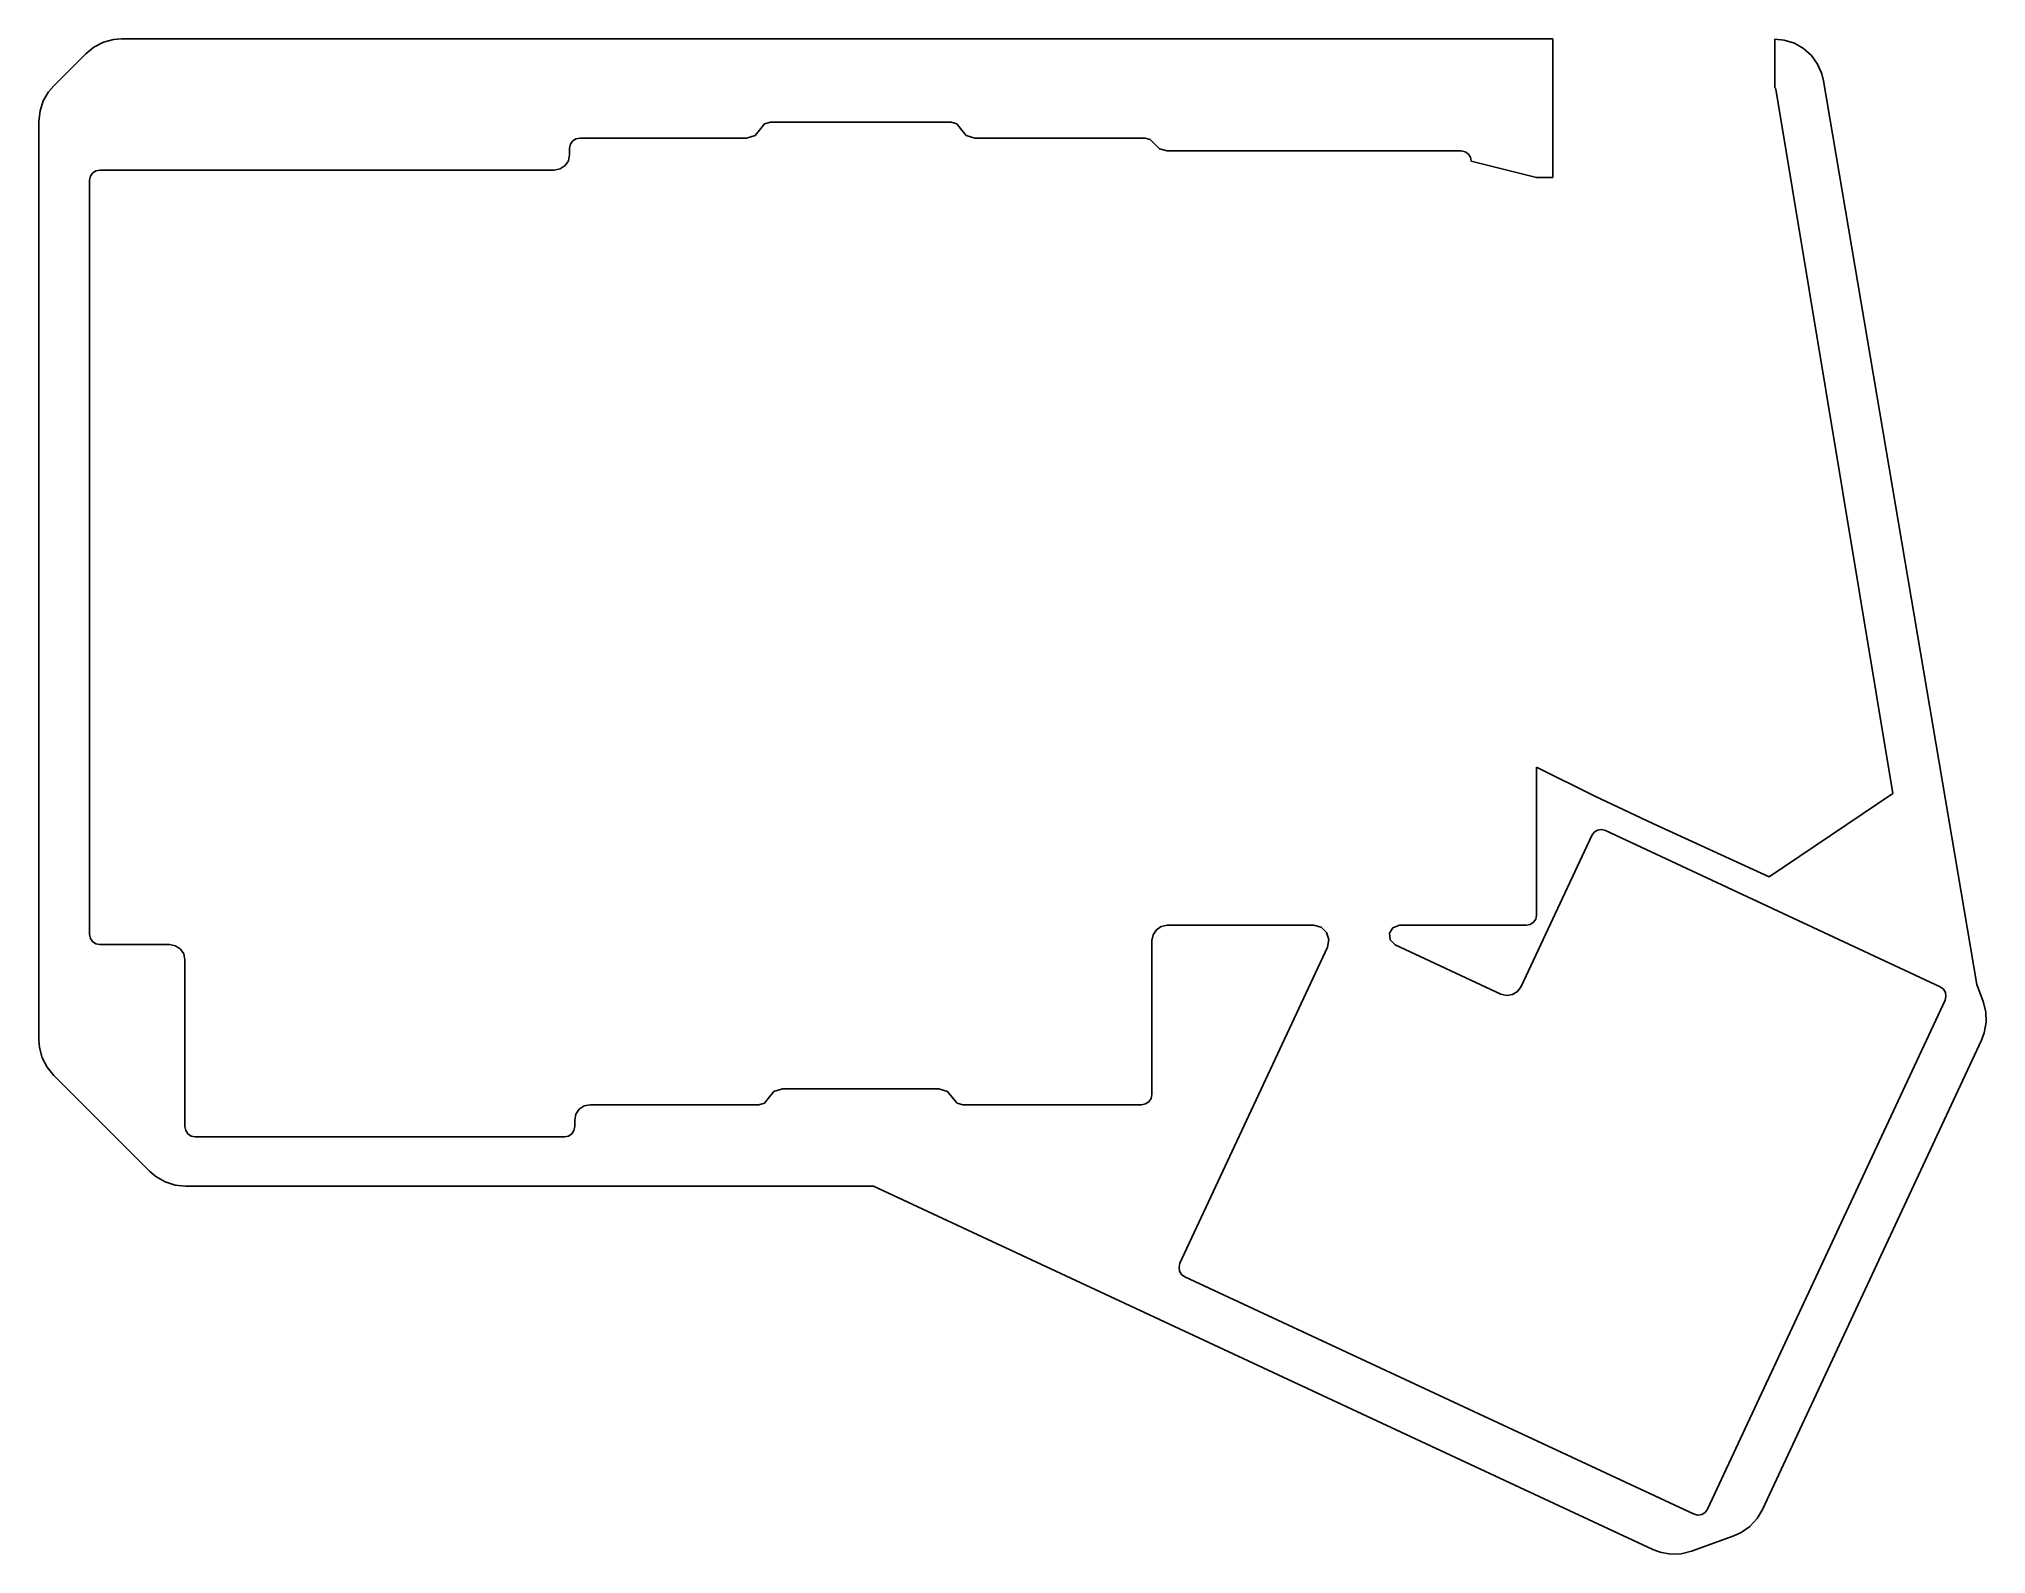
# Model space of a CAD drawing. Extents: x -958 to 423, y -145 to 375.
# Drawn here: x -958.3 to -752.6, y -98.4 to 61.7 of the extents above.
import ezdxf

# ---------------------------------------------------------------- set-up
doc = ezdxf.new("R2010")
doc.units = 0

msp = doc.modelspace()

# ---------------------------------------------------------------- linework, layer by layer
at = {"layer": 'Layer 1'}
for p, q in [((-953.318415, 60.138395), (-956.705075, 56.751735)), ((-953.318415, 60.138395), (-956.705075, 56.751735)), ((-952.451344, 60.840092), (-953.318415, 60.138395)), ((-952.451344, 60.840092), (-953.318415, 60.138395)), ((-951.458064, 61.346108), (-952.451344, 60.840092)), ((-951.458064, 61.346108), (-952.451344, 60.840092)), ((-950.380994, 61.634942), (-951.458064, 61.346108)), ((-950.380994, 61.634942), (-951.458064, 61.346108)), ((-949.547, 61.700536), (-950.380994, 61.634942)), ((-949.547, 61.700536), (-950.380994, 61.634942)), ((-798.354, 61.7011), (-949.547, 61.700536)), ((-798.354, 61.7011), (-949.547, 61.700536)), ((-798.354, 47.0479), (-798.354, 61.7011)), ((-798.354, 47.0479), (-798.354, 61.7011)), ((-773.89711, 61.58476), (-774.887117, 61.688939)), ((-774.887117, 61.688939), (-774.887, 56.5444)), ((-773.89711, 61.58476), (-774.887117, 61.688939)), ((-774.887117, 61.688939), (-774.887, 56.5444)), ((-772.83658, 61.240252), (-773.89711, 61.58476)), ((-772.83658, 61.240252), (-773.89711, 61.58476)), ((-771.870873, 60.682974), (-772.83658, 61.240252)), ((-771.870873, 60.682974), (-772.83658, 61.240252)), ((-771.042382, 59.936627), (-771.870873, 60.682974)), ((-771.042382, 59.936627), (-771.870873, 60.682974)), ((-770.386978, 59.03484), (-771.042382, 59.936627)), ((-770.386978, 59.03484), (-771.042382, 59.936627)), ((-769.933334, 58.0162), (-770.386978, 59.03484)), ((-769.933334, 58.0162), (-770.386978, 59.03484)), ((-769.747575, 57.259933), (-769.933334, 58.0162)), ((-769.747575, 57.259933), (-769.933334, 58.0162)), ((-957.248014, 56.115632), (-957.805854, 55.149905)), ((-957.248014, 56.115632), (-957.805854, 55.149905)), ((-956.705075, 56.751735), (-957.248014, 56.115632)), ((-956.705075, 56.751735), (-957.248014, 56.115632)), ((-774.887, 56.5444), (-774.880509, 56.540534)), ((-774.887, 56.5444), (-774.880509, 56.540534)), ((-774.880509, 56.540534), (-774.847432, 56.510768)), ((-774.880509, 56.540534), (-774.847432, 56.510768)), ((-774.847432, 56.510768), (-774.820904, 56.474939)), ((-774.847432, 56.510768), (-774.820904, 56.474939)), ((-774.820904, 56.474939), (-774.802841, 56.43415)), ((-774.820904, 56.474939), (-774.802841, 56.43415)), ((-774.802841, 56.43415), (-774.795786, 56.403834)), ((-774.802841, 56.43415), (-774.795786, 56.403834)), ((-774.795786, 56.403834), (-762.428186, -18.012366)), ((-774.795786, 56.403834), (-762.428186, -18.012366)), ((-753.549575, -38.206067), (-769.747575, 57.259933)), ((-753.549575, -38.206067), (-769.747575, 57.259933)), ((-958.150362, 54.089365), (-958.266666, 52.980875)), ((-958.150362, 54.089365), (-958.266666, 52.980875)), ((-957.805854, 55.149905), (-958.150362, 54.089365)), ((-957.805854, 55.149905), (-958.150362, 54.089365)), ((-958.266666, 52.980875), (-958.266, -44.033)), ((-958.266666, 52.980875), (-958.266, -44.033)), ((-883.515, 51.228), (-882.606259, 51.505667)), ((-883.515, 51.228), (-882.606259, 51.505667)), ((-882.606259, 51.505667), (-882.00799, 52.24389)), ((-882.606259, 51.505667), (-882.00799, 52.24389)), ((-882.00799, 52.24389), (-881.609087, 52.736203)), ((-882.00799, 52.24389), (-881.609087, 52.736203)), ((-881.609087, 52.736203), (-881.00311, 52.921333)), ((-881.609087, 52.736203), (-881.00311, 52.921333)), ((-881.00311, 52.921333), (-861.914, 52.9213)), ((-881.00311, 52.921333), (-861.914, 52.9213)), ((-861.914, 52.9213), (-861.308348, 52.736013)), ((-861.914, 52.9213), (-861.308348, 52.736013)), ((-861.308348, 52.736013), (-860.90968, 52.243857)), ((-861.308348, 52.736013), (-860.90968, 52.243857)), ((-860.90968, 52.243857), (-860.311397, 51.505628)), ((-860.90968, 52.243857), (-860.311397, 51.505628)), ((-860.311397, 51.505628), (-859.40264, 51.227967)), ((-860.311397, 51.505628), (-859.40264, 51.227967)), ((-902.337217, 48.83411), (-902.20946, 49.46683)), ((-902.337217, 48.83411), (-902.20946, 49.46683)), ((-902.21, 50.1443), (-902.124825, 50.566109)), ((-902.21, 50.1443), (-902.124825, 50.566109)), ((-902.20946, 49.46683), (-902.21, 50.1443)), ((-902.20946, 49.46683), (-902.21, 50.1443)), ((-902.124825, 50.566109), (-901.892581, 50.910567)), ((-902.124825, 50.566109), (-901.892581, 50.910567)), ((-901.892581, 50.910567), (-901.548126, 51.142813)), ((-901.892581, 50.910567), (-901.548126, 51.142813)), ((-901.548126, 51.142813), (-901.12632, 51.22799)), ((-901.548126, 51.142813), (-901.12632, 51.22799)), ((-901.12632, 51.22799), (-883.515, 51.228)), ((-901.12632, 51.22799), (-883.515, 51.228)), ((-859.40264, 51.227967), (-841.428, 51.228)), ((-859.40264, 51.227967), (-841.428, 51.228)), ((-841.428, 51.228), (-840.886349, 51.082723)), ((-841.428, 51.228), (-840.886349, 51.082723)), ((-840.886349, 51.082723), (-840.489838, 50.686156)), ((-840.886349, 51.082723), (-840.489838, 50.686156)), ((-840.489838, 50.686156), (-839.894868, 50.091009)), ((-840.489838, 50.686156), (-839.894868, 50.091009)), ((-839.894868, 50.091009), (-839.082028, 49.873114)), ((-839.894868, 50.091009), (-839.082028, 49.873114)), ((-839.082028, 49.873114), (-808.049, 49.8731)), ((-839.082028, 49.873114), (-808.049, 49.8731)), ((-808.049, 49.8731), (-807.627179, 49.787931)), ((-808.049, 49.8731), (-807.627179, 49.787931)), ((-807.627179, 49.787931), (-807.282717, 49.555687)), ((-807.627179, 49.787931), (-807.282717, 49.555687)), ((-807.282717, 49.555687), (-807.050471, 49.211227)), ((-807.282717, 49.555687), (-807.050471, 49.211227)), ((-952.831167, 47.189857), (-952.602584, 47.528879)), ((-952.831167, 47.189857), (-952.602584, 47.528879)), ((-952.602584, 47.528879), (-952.263559, 47.757462)), ((-952.602584, 47.528879), (-952.263559, 47.757462)), ((-952.263559, 47.757462), (-951.8484, 47.8413)), ((-952.263559, 47.757462), (-951.8484, 47.8413)), ((-951.8484, 47.8413), (-903.835, 47.8413)), ((-951.8484, 47.8413), (-903.835, 47.8413)), ((-903.835, 47.8413), (-903.202276, 47.969057)), ((-903.835, 47.8413), (-903.202276, 47.969057)), ((-903.202276, 47.969057), (-902.685586, 48.317423)), ((-903.202276, 47.969057), (-902.685586, 48.317423)), ((-902.685586, 48.317423), (-902.337217, 48.83411)), ((-902.685586, 48.317423), (-902.337217, 48.83411)), ((-807.050471, 49.211227), (-806.9653, 48.78941)), ((-807.050471, 49.211227), (-806.9653, 48.78941)), ((-806.9653, 48.78941), (-800.0676, 47.04787)), ((-806.9653, 48.78941), (-800.0676, 47.04787)), ((-952.915, 46.7747), (-952.831167, 47.189857)), ((-952.915, 46.7747), (-952.831167, 47.189857)), ((-952.9146, -32.9139), (-952.915, 46.7747)), ((-952.9146, -32.9139), (-952.915, 46.7747)), ((-800.0676, 47.04787), (-798.354, 47.0479)), ((-800.0676, 47.04787), (-798.354, 47.0479)), ((-800.067886, -15.244216), (-800.068, -30.865)), ((-800.067886, -15.244216), (-800.068, -30.865)), ((-793.911747, -18.306443), (-800.067886, -15.244216)), ((-793.911747, -18.306443), (-800.067886, -15.244216)), ((-787.77989, -21.183351), (-793.911747, -18.306443)), ((-787.77989, -21.183351), (-793.911747, -18.306443)), ((-762.428186, -18.012366), (-775.492486, -26.814716)), ((-762.428186, -18.012366), (-775.492486, -26.814716)), ((-801.685925, -38.432089), (-794.243425, -22.471089)), ((-801.685925, -38.432089), (-794.243425, -22.471089)), ((-794.243425, -22.471089), (-793.988023, -22.124902)), ((-794.243425, -22.471089), (-793.988023, -22.124902)), ((-793.988023, -22.124902), (-793.632066, -21.910904)), ((-793.988023, -22.124902), (-793.632066, -21.910904)), ((-793.632066, -21.910904), (-793.221843, -21.845948)), ((-793.632066, -21.910904), (-793.221843, -21.845948)), ((-793.221843, -21.845948), (-792.803645, -21.946884)), ((-793.221843, -21.845948), (-792.803645, -21.946884)), ((-792.803645, -21.946884), (-757.444345, -38.435384)), ((-792.803645, -21.946884), (-757.444345, -38.435384)), ((-775.492486, -26.814716), (-787.77989, -21.183351)), ((-775.492486, -26.814716), (-787.77989, -21.183351)), ((-840.231414, -32.424823), (-840.579783, -32.94151)), ((-840.231414, -32.424823), (-840.579783, -32.94151)), ((-839.714724, -32.076457), (-840.231414, -32.424823)), ((-839.714724, -32.076457), (-840.231414, -32.424823)), ((-839.082, -31.9487), (-839.714724, -32.076457)), ((-839.082, -31.9487), (-839.714724, -32.076457)), ((-823.635365, -31.948579), (-839.082, -31.9487)), ((-823.635365, -31.948579), (-839.082, -31.9487)), ((-822.832911, -32.158345), (-823.635365, -31.948579)), ((-822.832911, -32.158345), (-823.635365, -31.948579)), ((-822.264437, -32.700635), (-822.832911, -32.158345)), ((-822.264437, -32.700635), (-822.832911, -32.158345)), ((-822.013076, -33.444985), (-822.264437, -32.700635)), ((-822.013076, -33.444985), (-822.264437, -32.700635)), ((-815.256693, -32.202528), (-815.606157, -32.797838)), ((-815.256693, -32.202528), (-815.606157, -32.797838)), ((-815.606157, -32.797838), (-815.541061, -33.485066)), ((-815.606157, -32.797838), (-815.541061, -33.485066)), ((-814.548, -31.9487), (-815.256693, -32.202528)), ((-814.548, -31.9487), (-815.256693, -32.202528)), ((-801.1517, -31.94869), (-814.548, -31.9487)), ((-801.1517, -31.94869), (-814.548, -31.9487)), ((-800.729882, -31.863519), (-801.1517, -31.94869)), ((-800.729882, -31.863519), (-801.1517, -31.94869)), ((-800.385422, -31.631275), (-800.729882, -31.863519)), ((-800.385422, -31.631275), (-800.729882, -31.863519)), ((-800.153175, -31.286816), (-800.385422, -31.631275)), ((-800.153175, -31.286816), (-800.385422, -31.631275)), ((-800.068, -30.865), (-800.153175, -31.286816)), ((-800.068, -30.865), (-800.153175, -31.286816)), ((-952.830767, -33.329057), (-952.9146, -32.9139)), ((-952.830767, -33.329057), (-952.9146, -32.9139)), ((-952.602184, -33.668081), (-952.830767, -33.329057)), ((-952.602184, -33.668081), (-952.830767, -33.329057)), ((-952.263159, -33.896664), (-952.602184, -33.668081)), ((-952.263159, -33.896664), (-952.602184, -33.668081)), ((-951.848, -33.9805), (-952.263159, -33.896664)), ((-951.848, -33.9805), (-952.263159, -33.896664)), ((-944.47454, -33.98047), (-951.848, -33.9805)), ((-944.47454, -33.98047), (-951.848, -33.9805)), ((-943.841817, -34.108226), (-944.47454, -33.98047)), ((-943.841817, -34.108226), (-944.47454, -33.98047)), ((-943.325126, -34.456592), (-943.841817, -34.108226)), ((-943.325126, -34.456592), (-943.841817, -34.108226)), ((-942.976757, -34.973279), (-943.325126, -34.456592)), ((-942.976757, -34.973279), (-943.325126, -34.456592)), ((-840.70754, -33.57423), (-840.708, -49.8301)), ((-840.70754, -33.57423), (-840.708, -49.8301)), ((-840.579783, -32.94151), (-840.70754, -33.57423)), ((-840.579783, -32.94151), (-840.70754, -33.57423)), ((-837.735465, -67.658529), (-822.161965, -34.260929)), ((-837.735465, -67.658529), (-822.161965, -34.260929)), ((-822.161965, -34.260929), (-822.013076, -33.444985)), ((-822.161965, -34.260929), (-822.013076, -33.444985)), ((-815.541061, -33.485066), (-815.006075, -34.01465)), ((-815.541061, -33.485066), (-815.006075, -34.01465)), ((-815.006075, -34.01465), (-803.846675, -39.21812)), ((-815.006075, -34.01465), (-803.846675, -39.21812)), ((-942.849, -35.606), (-942.976757, -34.973279)), ((-942.849, -35.606), (-942.976757, -34.973279)), ((-942.84968, -53.21681), (-942.849, -35.606)), ((-942.84968, -53.21681), (-942.849, -35.606)), ((-802.603475, -39.2727), (-802.069225, -38.951644)), ((-802.603475, -39.2727), (-802.069225, -38.951644)), ((-802.069225, -38.951644), (-801.685925, -38.432089)), ((-802.069225, -38.951644), (-801.685925, -38.432089)), ((-757.444345, -38.435384), (-757.098152, -38.690786)), ((-757.444345, -38.435384), (-757.098152, -38.690786)), ((-757.098152, -38.690786), (-756.884152, -39.046738)), ((-757.098152, -38.690786), (-756.884152, -39.046738)), ((-756.884152, -39.046738), (-756.819192, -39.456955)), ((-756.884152, -39.046738), (-756.819192, -39.456955)), ((-752.895272, -40.001367), (-753.549575, -38.206067)), ((-752.895272, -40.001367), (-753.549575, -38.206067)), ((-803.846675, -39.21812), (-803.219136, -39.369958)), ((-803.846675, -39.21812), (-803.219136, -39.369958)), ((-803.219136, -39.369958), (-802.603475, -39.2727)), ((-803.219136, -39.369958), (-802.603475, -39.2727)), ((-756.920118, -39.875154), (-781.996018, -93.650554)), ((-756.920118, -39.875154), (-781.996018, -93.650554)), ((-756.819192, -39.456955), (-756.920118, -39.875154)), ((-756.819192, -39.456955), (-756.920118, -39.875154)), ((-752.62575, -41.083957), (-752.895272, -40.001367)), ((-752.62575, -41.083957), (-752.895272, -40.001367)), ((-752.586606, -42.198517), (-752.62575, -41.083957)), ((-752.586606, -42.198517), (-752.62575, -41.083957)), ((-752.780069, -43.297087), (-752.586606, -42.198517)), ((-752.780069, -43.297087), (-752.586606, -42.198517)), ((-958.266, -44.033), (-958.199847, -44.866989)), ((-958.266, -44.033), (-958.199847, -44.866989)), ((-958.199847, -44.866989), (-957.912122, -45.944619)), ((-958.199847, -44.866989), (-957.912122, -45.944619)), ((-776.202826, -93.684213), (-753.073326, -44.080913)), ((-776.202826, -93.684213), (-753.073326, -44.080913)), ((-753.073326, -44.080913), (-752.780069, -43.297087)), ((-753.073326, -44.080913), (-752.780069, -43.297087)), ((-957.912122, -45.944619), (-957.405562, -46.937908)), ((-957.912122, -45.944619), (-957.405562, -46.937908)), ((-957.405562, -46.937908), (-956.70441, -47.803867)), ((-957.405562, -46.937908), (-956.70441, -47.803867)), ((-956.70441, -47.803867), (-946.54331, -57.964967)), ((-956.70441, -47.803867), (-946.54331, -57.964967)), ((-879.722, -49.2205), (-880.630756, -49.498159)), ((-879.722, -49.2205), (-880.630756, -49.498159)), ((-863.19489, -49.220467), (-879.722, -49.2205)), ((-863.19489, -49.220467), (-879.722, -49.2205)), ((-862.286148, -49.498136), (-863.19489, -49.220467)), ((-862.286148, -49.498136), (-863.19489, -49.220467)), ((-901.191414, -51.389923), (-901.539783, -51.90661)), ((-901.191414, -51.389923), (-901.539783, -51.90661)), ((-900.674724, -51.041557), (-901.191414, -51.389923)), ((-900.674724, -51.041557), (-901.191414, -51.389923)), ((-900.042, -50.9138), (-900.674724, -51.041557)), ((-900.042, -50.9138), (-900.674724, -51.041557)), ((-882.23336, -50.913833), (-900.042, -50.9138)), ((-882.23336, -50.913833), (-900.042, -50.9138)), ((-881.627704, -50.728546), (-882.23336, -50.913833)), ((-881.627704, -50.728546), (-882.23336, -50.913833)), ((-881.22904, -50.23639), (-881.627704, -50.728546)), ((-881.22904, -50.23639), (-881.627704, -50.728546)), ((-880.630756, -49.498159), (-881.22904, -50.23639)), ((-880.630756, -49.498159), (-881.22904, -50.23639)), ((-861.68788, -50.236357), (-862.286148, -49.498136)), ((-861.68788, -50.236357), (-862.286148, -49.498136)), ((-861.288977, -50.72867), (-861.68788, -50.236357)), ((-861.288977, -50.72867), (-861.68788, -50.236357)), ((-860.683, -50.9138), (-861.288977, -50.72867)), ((-860.683, -50.9138), (-861.288977, -50.72867)), ((-841.7917, -50.91379), (-860.683, -50.9138)), ((-841.7917, -50.91379), (-860.683, -50.9138)), ((-841.369882, -50.828619), (-841.7917, -50.91379)), ((-841.369882, -50.828619), (-841.7917, -50.91379)), ((-841.025422, -50.596375), (-841.369882, -50.828619)), ((-841.025422, -50.596375), (-841.369882, -50.828619)), ((-840.793175, -50.251916), (-841.025422, -50.596375)), ((-840.793175, -50.251916), (-841.025422, -50.596375)), ((-840.708, -49.8301), (-840.793175, -50.251916)), ((-840.708, -49.8301), (-840.793175, -50.251916)), ((-942.764504, -53.638621), (-942.84968, -53.21681)), ((-942.764504, -53.638621), (-942.84968, -53.21681)), ((-901.668, -53.2168), (-901.753175, -53.638616)), ((-901.668, -53.2168), (-901.753175, -53.638616)), ((-901.66754, -52.53933), (-901.668, -53.2168)), ((-901.66754, -52.53933), (-901.668, -53.2168)), ((-901.539783, -51.90661), (-901.66754, -52.53933)), ((-901.539783, -51.90661), (-901.66754, -52.53933)), ((-942.532259, -53.983077), (-942.764504, -53.638621)), ((-942.532259, -53.983077), (-942.764504, -53.638621)), ((-942.187805, -54.215323), (-942.532259, -53.983077)), ((-942.187805, -54.215323), (-942.532259, -53.983077)), ((-941.766, -54.3005), (-942.187805, -54.215323)), ((-941.766, -54.3005), (-942.187805, -54.215323)), ((-902.7517, -54.30049), (-941.766, -54.3005)), ((-902.7517, -54.30049), (-941.766, -54.3005)), ((-902.329882, -54.215319), (-902.7517, -54.30049)), ((-902.329882, -54.215319), (-902.7517, -54.30049)), ((-901.985422, -53.983075), (-902.329882, -54.215319)), ((-901.985422, -53.983075), (-902.329882, -54.215319)), ((-901.753175, -53.638616), (-901.985422, -53.983075)), ((-901.753175, -53.638616), (-901.985422, -53.983075)), ((-946.54331, -57.964967), (-945.906645, -58.507914)), ((-946.54331, -57.964967), (-945.906645, -58.507914)), ((-945.906645, -58.507914), (-944.941474, -59.065743)), ((-945.906645, -58.507914), (-944.941474, -59.065743)), ((-944.941474, -59.065743), (-943.880944, -59.410254)), ((-944.941474, -59.065743), (-943.880944, -59.410254)), ((-943.880944, -59.410254), (-942.772994, -59.526561)), ((-943.880944, -59.410254), (-942.772994, -59.526561)), ((-942.772994, -59.526561), (-870.099, -59.5265)), ((-942.772994, -59.526561), (-870.099, -59.5265)), ((-870.099, -59.5265), (-787.791, -97.8999)), ((-870.099, -59.5265), (-787.791, -97.8999)), ((-837.836601, -68.076877), (-837.735465, -67.658529)), ((-837.836601, -68.076877), (-837.735465, -67.658529)), ((-837.771696, -68.487279), (-837.836601, -68.076877)), ((-837.771696, -68.487279), (-837.836601, -68.076877)), ((-837.557618, -68.843389), (-837.771696, -68.487279)), ((-837.557618, -68.843389), (-837.771696, -68.487279)), ((-837.211238, -69.098859), (-837.557618, -68.843389)), ((-837.211238, -69.098859), (-837.557618, -68.843389)), ((-783.436338, -94.174759), (-837.211238, -69.098859)), ((-783.436338, -94.174759), (-837.211238, -69.098859)), ((-783.017998, -94.275891), (-783.436338, -94.174759)), ((-783.017998, -94.275891), (-783.436338, -94.174759)), ((-782.607604, -94.210989), (-783.017998, -94.275891)), ((-782.607604, -94.210989), (-783.017998, -94.275891)), ((-782.251497, -93.996921), (-782.607604, -94.210989)), ((-782.251497, -93.996921), (-782.607604, -94.210989)), ((-781.996018, -93.650554), (-782.251497, -93.996921)), ((-781.996018, -93.650554), (-782.251497, -93.996921)), ((-776.77664, -94.64002), (-776.202826, -93.684213)), ((-776.77664, -94.64002), (-776.202826, -93.684213)), ((-783.715887, -98.079044), (-779.215207, -96.443594)), ((-783.715887, -98.079044), (-779.215207, -96.443594)), ((-779.215207, -96.443594), (-778.450668, -96.094674)), ((-779.215207, -96.443594), (-778.450668, -96.094674)), ((-778.450668, -96.094674), (-777.537313, -95.455817)), ((-778.450668, -96.094674), (-777.537313, -95.455817)), ((-777.537313, -95.455817), (-776.77664, -94.64002)), ((-777.537313, -95.455817), (-776.77664, -94.64002)), ((-787.791, -97.8999), (-787.010487, -98.192042)), ((-787.791, -97.8999), (-787.010487, -98.192042)), ((-787.010487, -98.192042), (-785.912477, -98.38607)), ((-787.010487, -98.192042), (-785.912477, -98.38607)), ((-785.912477, -98.38607), (-784.797897, -98.347485)), ((-785.912477, -98.38607), (-784.797897, -98.347485)), ((-784.797897, -98.347485), (-783.715887, -98.079044)), ((-784.797897, -98.347485), (-783.715887, -98.079044))]:
    msp.add_line(p, q, dxfattribs=at)

doc.saveas('drawing.dxf')
